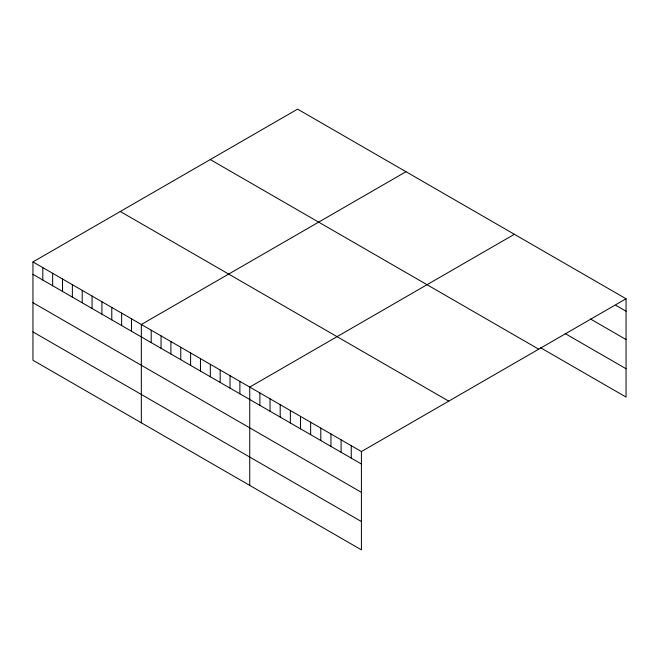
<?xml version="1.0" encoding="UTF-8"?>
<svg xmlns="http://www.w3.org/2000/svg" width="659" height="659" viewBox="0 0 659 659"><rect width="100%" height="100%" fill="white"/><g stroke="black" fill="none" stroke-linecap="round" stroke-linejoin="round"><path stroke-width="0.99" d="M32.95 261.92L361.412 451.555L361.412 549.87L32.95 360.234L32.95 261.92L297.588 109.13L626.05 298.766L626.05 397.08L540.602 347.746M405.985 171.711L141.339 324.5L141.339 422.814M514.374 234.291L249.736 387.072L249.736 485.395M361.412 451.555L626.05 298.766M615.901 305.339L626.05 311.196M590.513 319.022L626.05 339.542M565.134 333.569L626.05 368.743M210.262 159.552L538.716 349.179M120.284 211.498L448.738 401.133M32.95 274.35L361.412 463.985M32.95 302.695L361.412 492.331M32.95 331.897L361.412 521.533M351.255 445.69L351.255 458.129M341.107 439.825L341.107 452.263M330.95 433.968L330.95 446.407M320.801 428.103L320.801 440.541M310.644 422.246L310.644 434.676M300.496 416.381L300.496 428.82M290.347 410.524L290.347 422.954M280.19 404.659L280.19 417.098M270.042 398.802L270.042 411.232M259.885 392.937L259.885 405.376M239.876 381.388L239.876 393.827M230.024 375.696L230.024 388.135M220.172 370.012L220.172 382.442M210.32 364.32L210.32 376.759M200.468 358.628L200.468 371.066M190.608 352.944L190.608 365.374M180.755 347.252L180.755 359.69M170.903 341.56L170.903 353.998M161.051 335.876L161.051 348.306M151.199 330.184L151.199 342.622M131.487 318.808L131.487 331.246M121.635 313.116L121.635 325.554M111.783 307.432L111.783 319.862M101.923 301.74L101.923 314.178M92.071 296.048L92.071 308.486M82.218 290.364L82.218 302.794M72.366 284.672L72.366 297.11M62.514 278.988L62.514 291.418M52.654 273.296L52.654 285.734M42.802 267.603L42.802 280.042"/></g></svg>
